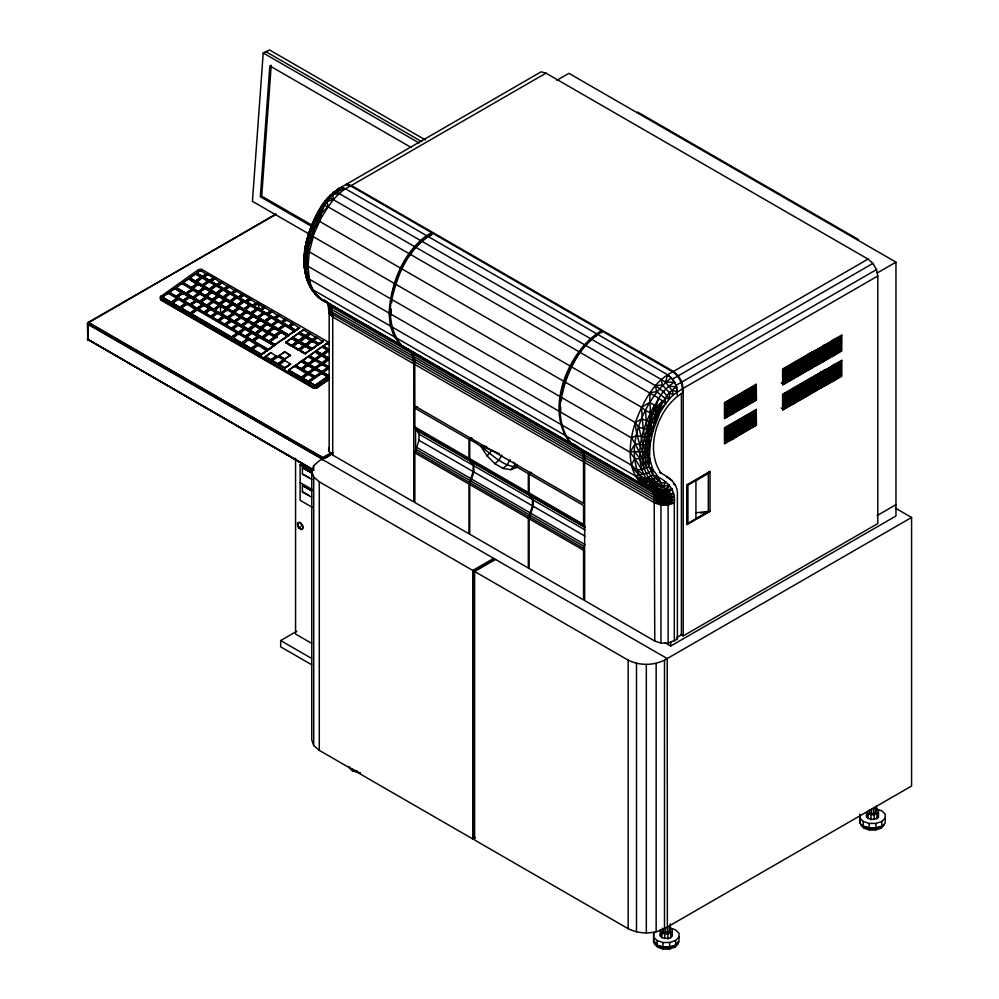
<?xml version="1.0" encoding="UTF-8"?>
<svg xmlns="http://www.w3.org/2000/svg" width="999" height="999" viewBox="0 0 999 999"><rect width="100%" height="100%" fill="white"/><g stroke="black" fill="none" stroke-linecap="round" stroke-linejoin="round"><path stroke-width="1.5" d="M275.712 214.123L87.612 323.276L323.863 458.728L88.349 322.302L88.149 340.01L87.8 338.174L87.413 339.036L313.861 470.404M323.314 459.677L87.8 324.338L88.349 322.302M295.567 458.291L295.567 634.053L311.688 643.356M324.538 299.862L329.72 304.508L410.764 351.286L412.225 353.484L413.761 363.823L413.761 501.898L332.729 455.107L329.158 451.536L329.158 447.402M413.686 361.213L332.655 314.423L329.158 313.461L328.659 310.052L329.158 309.328L329.158 313.461L332.729 317.033L413.761 363.823M669.705 927.871L675.574 929.832L678.97 933.228L678.97 942.169L675.574 945.566L669.705 947.527L662.924 947.527L657.042 945.566L653.658 942.169L653.658 938.261M655.344 931.53L653.658 933.228L653.658 937.137L657.042 940.534L662.924 942.494L669.705 942.494L675.574 940.534L678.97 937.137M677.971 941.72L677.971 944.117L674.849 947.239L669.442 949.05L663.186 949.05L657.767 947.239L654.645 944.117L654.645 941.72M670.666 928.046L672.265 929.644L672.265 936.1L670.666 937.699L667.906 938.623L661.95 937.699L660.351 936.1L660.351 934.265M875.923 808.815L881.792 810.776L885.189 814.16L885.189 823.114L881.792 826.51L875.923 828.471L869.142 828.471L863.261 826.51L859.877 823.114L859.877 819.205M859.877 814.16L859.877 818.081L863.261 821.478L869.142 823.426L875.923 823.426L881.792 821.478L885.189 818.081M876.885 808.99L878.483 810.589L878.483 817.045L876.885 818.643L870.928 819.567L866.57 817.045L866.57 815.196M868.556 810.888L869.617 813.186L873.588 813.798L876.498 812.125L875.436 809.827M823.613 361.426L823.463 345.242L822.564 346.278L822.564 361.738L823.238 362L823.613 361.426L821.19 360.027M832.691 381.356L832.542 365.172L831.655 366.208L831.655 381.668L832.317 381.93L832.691 381.356L830.269 379.957M832.691 356.181L832.542 339.997L831.655 341.034L831.655 356.493L832.317 356.755L832.691 356.181L830.269 354.782M834.515 380.307L834.365 364.123L833.466 365.159L833.466 380.619L834.14 380.881L834.515 380.307L832.092 378.908M834.515 355.132L834.365 338.948L833.466 339.985L833.466 355.444L834.14 355.706L834.515 355.132L832.092 353.733M672.714 371.853C653.034 381.805 642.807 402.909 635.302 422.565C636.326 441.221 645.429 458.141 652.846 474.987C665.322 478.908 676.261 488.998 674.3 502.947L668.119 505.019L660.963 505.032L659.04 503.371C660.926 492.37 650.561 486.888 641.495 483.916L571.366 443.431C544.905 410.989 569.23 350.724 602.584 331.356L672.714 371.853C679.595 376.486 683.154 384.802 682.479 392.994C657.742 407.592 643.943 449.2 661.213 473.364M601.498 332.829L601.498 330.731L432.792 233.329C399.438 252.697 375.112 312.962 401.573 345.392L570.267 442.794C579.145 445.641 586.101 452.834 584.64 462.475L584.64 600.549L654.782 641.046L660.963 643.106L668.119 643.106L668.119 505.019L670.004 503.196C669.917 497.04 668.668 489.835 662.799 486.538C659.215 479.545 656.131 471.341 649.3 466.958C642.694 442.232 654.707 418.007 669.38 398.888L669.53 392.782L662.412 385.065L661.313 379.52L591.171 339.023M429.158 236.263L431.705 234.802L431.705 232.692L426.61 235.639L345.579 188.848L341.845 187.55C320.841 196.928 312.063 222.452 305.981 243.194C301.036 264.685 304.832 293.456 327.784 302.959L580.556 449.313L582.966 454.27L583.478 459.24L583.553 503.409L414.847 406.019L414.772 361.838L414.26 356.88L411.85 351.923M561.213 424.625L631.343 465.122L636.563 469.605L641.783 469.642L649.3 466.958L649.924 445.741L652.734 431.668L651.161 430.457C650.024 411.376 658.079 392.37 674.537 382.093L671.378 377.809L667.632 374.787L597.502 334.29M341.845 187.55L332.879 194.817L324.638 204.995L313.661 229.633L313.249 236.638L309.328 251.86L307.992 266.283L310.102 285.876L312.412 290.322L313.174 289.922L394.218 336.713L400.474 344.767L409.915 350.374L580.556 449.313M310.102 285.876C301.311 266.745 304.22 245.205 311.501 226.249C301.561 249.762 298.776 283.391 322.078 299.825C290.309 273.601 306.78 220.767 331.119 194.842M425.399 139.935L269.543 49.95L263.212 52.972L252.435 201.311L308.866 233.891L305.981 243.194L304.907 252.173L305.057 261.026L307.992 266.283L389.023 313.062L390.334 325.974L394.218 336.713M271.204 65.247L261.701 196.129L312.837 225.662M322.515 459.677L322.365 458.042L87.612 322.877M431.705 232.692L350.674 185.914C332.18 194.368 324.75 214.148 313.661 229.633C307.43 245.816 303.933 263.773 308.329 280.881L309.303 279.183L304.096 265.072L306.218 277.622L308.791 284.29M565.097 435.364L635.227 475.861C643.581 484.927 657.604 489.023 669.38 484.827L665.858 488.948L658.616 489.285L650.187 488.336C616.72 460.951 642.157 399.712 671.378 377.809M389.023 313.062C390.896 284.178 402.535 253.147 426.61 235.639L426.61 237.737C407.38 251.186 397.814 274.563 392.52 296.641M391.133 308.953L391.133 314.822M391.708 302.759L392.132 298.114M570.267 442.794C543.818 410.364 568.131 350.1 601.498 330.731M661.313 379.52L665.509 382.18L674.537 382.093L676.66 386.975C662.911 394.555 660.214 410.289 653.708 423.151L641.833 418.893L635.302 422.565C628.121 444.255 625.074 477.41 649.837 488.898C656.318 494.455 665.509 494.468 673.538 493.356L669.555 497.34L664.098 498.513L654.507 497.839L584.378 457.342M415.659 429.358L469.805 460.626L473.126 465.359L473.126 471.553L468.993 484.078L468.993 533.778L414.847 502.522L414.847 452.822L418.981 440.297L418.981 434.103L414.847 426.998L414.847 408.116L417.357 406.668M470.529 461.038L529.133 494.867L532.455 499.612L532.455 505.806L528.321 518.331L528.321 568.031L469.717 534.203L469.717 484.503L473.851 471.978L473.851 465.771L469.717 458.678L469.717 439.797L472.227 438.349M529.77 515.034L584.278 546.503L583.553 550.224L583.553 599.924L529.045 568.456L529.045 518.756L533.179 506.218L533.179 500.024L529.045 492.919L529.045 474.038L531.555 472.602M579.707 448.401L649.837 488.898L654.07 490.122L658.616 489.285L662.799 486.538L665.971 482.292L661.176 483.054L655.257 478.246L652.846 474.987L652.772 469.418L647.527 451.136L649.924 445.741L649.275 437.662C656.256 425.936 653.646 410.939 658.678 398.214L579.832 352.197M306.993 254.708L309.328 251.86L308.429 246.591L307.13 245.429L308.466 236.089L314.435 219.031L318.531 211.226L311.376 227.784L307.13 245.429L305.706 253.459L306.993 254.708L307.992 266.283L306.418 269.655M308.329 280.881L307.03 279.358L304.358 266.696L304.008 258.154L305.157 251.311M305.619 248.576L306.119 245.679M321.828 459.44L322.914 457.554L331.006 452.884M652.734 431.668L658.154 417.295L656.855 415.884L658.703 407.742L662.774 401.123L658.678 398.214M317.932 214.285L318.606 211.388M324.75 201.835L325.15 200.974L327.173 201.411L327.909 206.756L321.678 212.949L319.543 221.341L308.429 246.591M322.689 204.77L327.909 206.756L408.941 253.534M87.949 322.527L276.261 214.273M658.154 417.295L660.526 408.853L665.871 403.546L664.847 398.189L656.705 391.67L655.332 385.577L585.189 345.092M394.28 283.416L313.249 236.638L310.664 238.174L309.34 237.1L314.972 219.543L322.802 204.296M87.413 323.938L87.612 323.276M329.171 303.783C327.372 308.379 329.245 313.711 332.729 317.033L332.729 455.107M732.617 414.21L732.617 397.727L731.718 398.751L731.768 414.473L732.617 414.21L730.194 412.812M734.627 412.537L733.591 413.424L733.541 397.702L734.427 396.678L734.627 412.537L732.205 411.138M732.617 439.398L732.617 422.902L731.718 423.926L731.768 439.647L732.617 439.398L730.194 437.999M743.718 407.292L742.669 408.179L742.619 392.457L743.518 391.433L743.718 407.292L741.295 405.894M734.627 437.712L733.591 438.598L733.541 422.877L734.427 421.853L734.627 437.712L732.205 436.313M752.796 402.048L751.76 402.934L751.71 387.212L752.597 386.188L752.796 402.048L750.374 400.649M743.718 432.467L742.669 433.354L742.619 417.632L743.518 416.608L743.718 432.467L741.295 431.068M754.62 400.999L753.571 401.885L753.521 386.163L754.42 385.139L754.62 400.999L752.197 399.6M754.62 426.173L753.571 427.06L753.521 411.338L754.42 410.314L754.62 426.173L752.197 424.775M783.691 384.19L782.642 385.077L782.592 369.355L783.491 368.319L783.691 384.19L781.268 382.792M783.691 409.365L782.642 410.252L782.592 394.53L783.491 393.494L783.691 409.365L781.268 407.967M794.592 377.897L793.543 378.783L793.493 363.062L794.392 362.025L794.592 377.897L792.17 376.498M803.671 372.652L802.634 373.539L802.584 357.817L803.471 356.78L803.671 372.652L801.248 371.253M794.592 403.072L793.543 403.958L793.493 388.236L794.392 387.2L794.592 403.072L792.17 401.673M803.671 397.827L802.634 398.713L802.584 382.992L803.471 381.955L803.671 397.827L801.248 396.428M814.572 366.358L813.536 367.245L813.486 351.523L814.372 350.487L814.572 366.358L812.15 364.96M814.572 391.533L813.536 392.42L813.486 376.698L814.372 375.661L814.572 391.533L812.15 390.134M823.663 386.288L822.614 387.175L822.564 371.453L823.463 370.417L823.663 386.288L821.24 384.89M475.424 837.487L472.814 838.985L319.28 750.349L313.711 745.541L311.75 739.859L311.75 471.316L313.711 465.646L319.28 460.826L332.804 453.022M400.574 268.132L319.543 221.341L315.959 220.255L319.168 211.563L324.638 204.995L315.959 220.255L312.3 228.646L313.661 229.633M669.38 484.827L666.957 490.384L662.025 492.47L653.246 492.632L583.104 452.147M306.88 241.346L305.981 243.194L307.13 245.429M656.705 391.67L649.962 392.682L649.775 402.397L658.703 407.742C645.878 430.107 633.903 471.678 662.799 486.538M654.407 405.144C641.72 428.384 630.344 463.499 651.448 485.227C659.652 488.111 665.609 494.967 664.522 503.958L668.119 505.019M308.841 233.853L308.092 235.19L309.34 237.1M327.01 199.038L327.709 197.814L329.932 198.002L333.279 199.638L414.31 246.428M499.388 453.783L491.758 450.274L487.162 455.981L494.905 463.711L503.146 468.469L510.889 469.68L517.195 467.195L528.321 473.626L530.819 472.177M501.935 454.957L498.963 460.114L494.905 463.711M510.177 459.715L507.205 464.872L503.146 468.469M513.361 462.262L515.484 463.973L510.889 469.68M649.837 488.898L657.167 486.488L661.176 483.054M581.643 449.95L651.773 490.434C658.266 492.994 665.634 490.821 671.94 488.573L668.593 493.881L663.448 495.442L654.183 495.392L584.053 454.907M329.433 196.428L330.444 194.855L339.26 193.581L420.292 240.372M87.949 323.614L321.965 458.728L332.542 452.684M328.958 342.482L201.224 269.106L198.252 269.792L160.252 296.828L161.214 300.262L313.099 387.962L316.071 388.286L315.921 386.713L329.695 377.41M336.563 190.609L338.673 188.174L335.976 191.92L333.316 192.17L336.563 190.609L333.117 193.194M664.847 398.189L669.38 398.888L673.276 394.892L682.479 388.786M88.899 322.44L87.413 323.476L87.8 339.435L313.748 469.892M87.949 338.898L88.149 340.01M662.337 928.121L662.337 931.18L663.398 932.242L669.218 932.242L670.279 931.18L670.279 923.825M660.351 936.1L660.351 929.644L660.351 931.493L661.95 933.078L664.71 934.003L667.906 934.003L672.265 931.493M676.935 943.068L674.849 945.141L674.849 947.239M866.57 812.424L868.168 814.023L874.125 814.947L878.483 812.424M860.863 825.062L863.985 828.183L869.405 829.994L875.661 829.994L881.068 828.183L884.19 825.062M584.577 459.865L654.707 500.362L664.385 501.348L669.867 500.399L673.95 496.441C667.507 497.764 660.364 497.852 654.183 495.392L651.773 490.434M652.772 469.418C648.426 475.049 640.958 473.551 635.227 475.861L648.351 482.217L659.29 484.952M646.603 485.876L651.448 485.227L656.056 482.754L658.054 480.944L658.241 477.485L655.257 478.246L650.824 481.293L643.393 482.729L641.495 483.916L654.882 487.587M222.827 312.063L226.136 309.166L220.504 305.906L214.723 309.852L214.797 310.639L220.542 313.199L226.136 309.166L226.211 309.952M654.782 641.046L654.183 495.392L667.869 492.045L671.94 488.573M584.64 462.475L654.782 502.972L660.963 505.032L670.004 503.196L674.213 499.637L669.867 500.399M263.649 307.53L263.574 306.743L259.852 310.314L263.574 306.743L257.68 303.346L253.709 306.019L253.783 306.805M652.846 474.987L645.691 478.583L640.621 478.933M162.375 297.814L162.3 297.015L167.894 293.094L176.998 298.414L171.216 302.472L162.138 297.227L167.919 293.169L167.969 293.881M169.243 292.994L169.156 292.207L174.763 288.274L181.918 293.157M176.099 288.174L176.024 287.387L181.631 283.454L191.82 289.41L186.039 293.469L175.861 287.6L181.643 283.541L181.706 284.253M182.967 283.366L182.892 282.567L188.486 278.646L197.103 284.365M189.835 278.546L189.76 277.759L195.354 273.826L201.249 277.859M196.691 273.726L196.616 272.939L200.412 270.279L206.556 274.463M169.056 293.007L174.775 288.361L182.105 293.144M182.792 283.379L188.511 278.721L197.29 284.353M189.648 278.559L195.367 273.913M196.516 273.738L200.437 270.367L200.487 271.066M195.467 281.918L195.392 281.006L200.986 277.085L201.061 277.872M201.186 277.272L195.404 281.318L189.598 277.959M198.938 275.137L202.585 277.247L202.51 276.336L206.293 273.676L206.381 274.463M206.506 273.863L202.522 276.648L196.453 273.152M203.571 276.548L205.569 275.15M196.553 282.542L202.26 277.809L208.154 281.843M176.323 297.202L176.249 296.291L181.843 292.37M203.784 277.073L207.567 274.413L213.661 277.997L209.74 281.381L209.665 280.469L203.784 277.073L207.392 279.907M182.043 292.557L176.261 296.603L168.993 292.407M207.592 274.5L203.621 277.285L209.69 280.781L213.661 277.997M178.559 295.517L180.807 293.943M177.597 297.814L177.522 297.028L183.117 293.107L189.011 297.128M177.36 297.24L183.142 293.182L188.948 296.541L183.167 300.599L177.41 297.827M193.744 286.725L191.508 288.286L191.433 287.5L197.028 283.579M193.818 286.788L191.508 288.411L197.228 283.766M175.899 299.825L171.279 303.059L171.204 302.16L176.798 298.226L177.06 299.013M171.279 302.947L175.762 299.8M186.101 294.068L186.014 293.157L191.621 289.223L191.883 290.01M192.595 289.036L198.302 284.303L203.933 287.562L204.008 288.349L199.525 291.496M172.552 303.684L172.465 302.897L178.072 298.963L185.777 304.046M172.365 303.696L178.084 299.051M189.46 291.596L191.696 290.022M189.623 295.979L187.125 294.106L192.894 289.96L198.776 293.993M202.372 285.901L202.285 284.99L207.892 281.069L207.967 281.855M208.092 281.256L202.31 285.302L196.491 281.955M209.665 280.469L213.461 277.809L213.536 278.596L209.74 281.268M209.166 281.805L203.396 285.939L209.216 289.298L214.997 285.239L209.166 281.805L209.241 282.592M187.849 297.939L183.229 301.186L183.154 300.287L188.749 296.353M214.748 278.634L210.826 282.005L214.473 284.116L210.939 281.206L214.735 278.546L220.879 282.729M194.755 301.923L190.135 305.17L190.06 304.27L184.266 301.223L190.022 297.09L195.729 301.124M198.414 292.395L198.339 291.483L203.933 287.562M198.314 284.39L204.133 287.749L198.351 291.808L192.545 288.449M199.688 293.007L199.6 292.22L205.207 288.299L210.914 292.332M192.994 298.052L192.919 297.14L198.526 293.219L198.601 294.006L194.118 297.153M205.22 288.374L199.438 292.432L205.257 295.791L211.039 291.733L205.22 288.374L205.282 289.086M198.726 293.406L192.944 297.452L187.125 294.106M179.995 308.104L179.92 307.192L185.514 303.271L185.602 304.058M185.714 303.446L179.945 307.505L172.303 303.097M196.528 299.962L194.031 298.089L199.8 293.943L205.632 297.39L201.061 301.223M181.269 308.716L181.194 307.929L186.788 303.996L195.954 309.915M183.816 310.19L181.031 308.142L186.813 304.083L186.863 304.795M209.278 289.885L209.191 288.986L214.797 285.052L214.872 285.839M216.895 285.514L216.82 284.603L220.617 281.943L220.692 282.729M220.816 282.13L216.845 284.915L210.777 281.418M215.047 293.107L210.464 289.71L216.071 285.789L221.903 289.223L216.121 293.281L210.302 289.922L216.084 285.864L216.146 286.576M190.06 304.27L195.654 300.337M190.047 297.165L195.854 300.524L190.072 304.583L184.266 301.223M221.703 288.174L218.094 285.339L221.89 282.68L228.034 286.85M221.628 288.249L217.932 285.552L221.903 282.754L221.965 283.466M193.544 307.143L191.159 305.207L196.928 301.074L202.635 305.12M200.662 293.694L205.319 296.378L205.232 295.479L210.839 291.546M206.468 295.567L211.039 291.733M206.406 297.015L212.113 292.282L218.007 296.316M199.9 302.035L199.825 301.124L205.432 297.202L205.507 297.989L201.024 301.136M205.632 297.39L199.85 301.448L194.031 298.089M201.174 302.66L201.099 301.86L206.693 297.939L212.537 301.373L207.967 305.207M203.434 303.958L200.936 302.073L206.718 298.014L206.781 298.726M216.184 293.868L216.096 292.969L221.703 289.036L221.953 289.822M221.778 289.822L217.295 292.969L220.804 290.634M224.063 289.648L223.976 288.736L227.772 286.076L225.324 288.636M217.445 294.493L217.37 293.706L222.977 289.772L228.858 293.806M227.972 286.263L224.001 289.048L217.932 285.552M190.172 313.973L190.097 313.074L195.692 309.141L193.531 311.501M201.661 305.919L197.04 309.153L196.953 308.254L202.56 304.32M217.27 294.505L222.989 289.86M195.891 309.328L190.11 313.386L181.031 308.142M197.003 301.86L196.928 301.074L202.76 304.508L196.978 308.566L191.159 305.207M197.04 309.041L201.511 305.894M225.337 290.259L225.25 289.473L229.046 286.813L235.19 290.984M225.15 290.272L229.071 286.888M191.446 314.598L191.371 313.811L196.978 309.877L237.325 333.241L231.543 337.3L191.209 314.011L196.978 309.877M200.562 311.076L198.227 308.991L203.833 305.057L209.54 309.103M200.449 311.126L198.064 309.19L203.846 305.145L209.728 309.091M209.89 299.026L212.225 300.362L212.138 299.463L217.745 295.529M213.374 299.55L215.684 297.939M213.311 300.999L219.018 296.266L224.725 300.312M206.805 306.019L206.731 305.12L212.325 301.186L212.412 301.973M212.537 301.373L206.756 305.432L200.936 302.073M210.327 307.942L207.842 306.056L213.599 301.923L219.493 305.956M223.077 297.864L223.002 296.953L228.609 293.019L228.684 293.818L224.238 297.053M228.808 293.207L223.027 297.265L217.208 293.906M224.176 298.489L229.87 293.756L235.714 297.202L231.144 301.036M231.219 293.781L231.144 292.869L234.94 290.209L235.015 290.996M203.946 313.149L203.858 312.237L209.465 308.316M235.14 290.397L231.156 293.182L225.087 289.685M209.665 308.491L203.883 312.55L198.064 309.19M232.492 294.393L232.417 293.606L236.201 290.946L242.295 294.53L238.324 297.315L232.255 293.818L236.226 291.021L236.288 291.733M205.207 313.761L205.132 312.974L210.739 309.041L216.446 313.087M205.032 313.773L210.752 309.128L216.621 313.074M219.118 304.233L216.87 302.934L219.118 304.358L219.043 303.446L224.65 299.513M219.031 296.353L224.85 299.7L219.068 303.758L213.249 300.399M220.242 303.446L223.601 301.099M220.28 303.546L223.751 301.111M220.392 304.97L220.317 304.183L225.924 300.249L231.631 304.295M213.711 309.89L213.636 309.103L219.231 305.17L219.318 305.969M220.217 304.982L225.936 300.337L231.805 304.283M213.711 310.002L219.43 305.357M229.982 301.848L229.907 300.936L235.502 297.015L235.589 297.802M235.714 297.202L229.932 301.248L224.113 297.902M231.081 302.472L236.775 297.739L242.67 301.773M213.162 315.509L210.851 317.133L210.764 316.221L216.371 312.3M238.374 297.914L238.299 297.003L242.095 294.343L242.357 295.117L240.359 296.516M216.571 312.487L210.789 316.533L204.97 313.187M211.938 317.757L217.645 313.037L223.351 317.07M239.648 298.526L239.573 297.739L243.369 295.08L249.45 298.664L246.528 301.348M223.701 306.993L226.024 308.341L225.949 307.43L231.556 303.509M239.473 298.539L243.381 295.155M231.756 303.696L225.974 307.742L220.155 304.395M227.297 308.953L227.223 308.167L232.817 304.233L238.536 308.279M227.123 308.966L232.842 304.32L238.711 308.266M227.41 309.89L221.653 314.036L227.46 317.382L233.242 313.336L227.41 309.89L227.485 310.689M236.888 305.831L236.813 304.92L242.407 300.999L242.495 301.785M242.607 301.186L236.838 305.244L231.019 301.885M238.162 306.443L238.087 305.657L243.681 301.735L249.513 305.17L246.029 308.129M217.745 321.116L217.67 320.217L223.277 316.283M237.974 306.456L243.706 301.81M217.657 313.112L223.476 316.471L217.695 320.529L211.875 317.17M245.542 302.048L245.454 301.136L249.25 298.476L246.803 301.036M249.45 298.664L245.479 301.448L239.41 297.952M218.843 321.74L224.538 317.02L230.257 321.054M229.445 310.314L232.929 312.325L232.854 311.413L238.449 307.492M246.728 301.873L252.622 305.269L252.697 306.181L246.728 301.873L250.524 299.213L256.668 303.384M238.661 307.68L232.879 311.738L227.06 308.379M252.697 306.181L246.628 302.672L250.537 299.288L250.599 300M234.028 312.949L239.723 308.229L245.442 312.262M227.522 317.982L227.447 317.07L233.042 313.149L233.117 313.936M228.796 318.594L228.721 317.807L234.315 313.886L240.147 317.32L234.365 321.378L228.559 318.019L234.328 313.961L234.39 314.673M243.793 309.815L243.719 308.916L249.313 304.982L249.4 305.769M249.513 305.17L243.731 309.228L237.924 305.869M244.88 310.452L250.587 305.719L256.418 309.153L252.934 312.113M224.65 325.1L224.575 324.2L230.182 320.267M224.625 317.807L224.538 317.02L230.382 320.454L224.6 324.513L218.781 321.154M252.622 305.269L256.406 302.61L256.493 303.396M256.606 302.797L252.635 305.582L246.566 302.085M225.924 325.724L225.849 324.937L231.443 321.004L237.337 325.037M236.351 314.298L239.835 316.308L239.76 315.409L245.354 311.476M253.684 305.482L255.669 304.083M239.81 309.016L239.723 308.229L245.554 311.663L239.772 315.721L233.966 312.362M240.921 316.945L246.628 312.212L252.26 315.459L250.1 317.819M234.428 321.965L234.353 321.066L239.947 317.133L240.21 317.907M235.702 322.59L235.614 321.79L241.246 325.05L241.333 325.949L235.452 322.003L241.221 317.869L247.115 321.903M250.699 313.798L250.624 312.899L256.219 308.966L256.293 309.765M256.418 309.153L250.637 313.211L244.83 309.852M251.785 314.435L257.492 309.702L263.324 313.137L259.915 316.171L263.124 312.949L257.53 316.883L257.605 317.794M228.072 327.073L231.556 329.083L231.481 328.184L237.075 324.25M232.642 329.72L238.349 324.987L244.068 329.033M243.257 318.281L246.741 320.292L246.666 319.393L252.26 315.459M246.653 312.287L252.46 315.647L246.678 319.705L240.871 316.346M261.126 310.926L261.051 310.14L264.835 307.48L270.991 311.651M250.212 317.869L252.46 315.647M260.939 310.939L264.86 307.555L264.922 308.266M251.386 322.864L247.939 320.13L253.534 316.196L259.24 320.242M241.246 325.05L246.853 321.116L246.928 321.903M251.323 322.939L247.777 320.329L253.559 316.283L259.428 320.229M247.053 321.303L241.271 325.362L235.452 322.003M243.569 324.263L245.804 322.689M242.42 326.586L248.127 321.853L254.021 325.886M263.324 313.137L257.542 317.195L251.736 313.836M231.606 337.899L231.531 336.988L237.125 333.067L237.387 333.841M234.977 331.056L238.461 333.079L238.386 332.168L243.981 328.246M264.398 313.686L258.641 317.832L264.448 321.178L270.23 317.133L264.398 313.686L264.473 314.485M238.374 325.075L244.181 328.434L238.399 332.48L232.592 329.121M239.623 332.267L241.933 330.644M263.374 312.337L267.008 314.448L266.933 313.536L270.729 310.876L268.281 313.436M240.484 343.019L232.692 338.524L238.399 333.791L247.502 339.123L244.018 342.083M239.548 333.703L245.255 328.971L250.961 333.017M270.929 311.064L266.958 313.848L260.889 310.352M253.646 324.288L253.571 323.376L259.166 319.455M259.365 319.63L253.584 323.688L247.777 320.329M268.281 315.06L268.207 314.273L272.003 311.613L278.147 315.784M268.107 315.072L272.015 311.688M258.291 326.848L254.845 324.113L260.439 320.179L266.333 324.213M252.859 326.698L248.239 329.932L248.152 329.033L253.758 325.1L253.833 325.899M253.958 325.287L248.177 329.345L242.357 325.986M248.239 329.82L252.71 326.685M249.5 330.557L249.425 329.77L255.032 325.836L260.914 329.87M249.325 330.569L255.045 325.924M264.51 321.778L264.423 320.866L270.03 316.945L270.292 317.719M265.784 322.39L265.697 321.603L271.303 317.682L277.198 321.703M245.367 336.95L241.983 334.99L245.367 337.063L245.292 336.151L250.886 332.23M269.156 324.35L265.534 321.815L271.316 317.757M245.329 329.77L245.255 328.971L251.086 332.417L245.304 336.463L239.498 333.117M246.453 337.687L252.16 332.967L257.867 337M260.552 328.271L260.477 327.36L266.071 323.439M274.176 318.581L274.088 317.67L277.884 315.01L277.959 315.796M278.084 315.197L274.113 317.982L268.044 314.485M276.698 316.683L274.176 318.456L270.642 316.421M275.162 317.882L277.148 316.483M279.171 315.821L275.262 319.205L278.896 321.303L275.362 318.406L279.158 315.746L285.302 319.917M261.638 328.896L267.345 324.176L273.052 328.209M255.145 333.928L255.057 333.017L260.664 329.096L258.504 331.456M260.864 329.283L255.082 333.329L249.263 329.97M241.783 343.768L241.696 342.869L247.302 338.936L247.377 339.722M247.502 339.123L241.721 343.181L232.642 337.937M256.406 334.54L256.331 333.753L261.938 329.82L267.819 333.853M256.231 334.553L261.95 329.907M242.869 344.393L248.576 339.672L257.005 345.167M271.416 325.761L271.328 324.862L276.935 320.929L277.01 321.715M277.135 321.116L271.353 325.174L265.534 321.815M276.061 328.334L272.44 325.799L278.209 321.666L284.091 325.686M255.744 338.611L252.272 341.046L252.198 340.147L257.792 336.213M252.185 333.042L257.992 336.401L252.21 340.459L246.403 337.1M252.272 340.934L256.755 337.787M253.546 341.67L253.459 340.871L259.066 336.95L273.776 345.442L273.863 346.228M253.359 341.683L259.078 337.025L273.988 345.629L269.418 349.463M267.457 332.255L267.37 331.356L272.977 327.422M281.331 322.702L281.256 321.803L285.04 319.143L285.127 319.93M267.42 324.962L267.345 324.176L273.177 327.61L267.395 331.668L261.576 328.309M285.239 319.33L281.268 322.115L275.2 318.619M268.544 332.879L274.25 328.159L279.882 331.406L279.957 332.192L275.474 335.339M286.126 325.362L282.517 322.54L286.313 319.88L292.407 323.464L288.424 326.248L282.355 322.739L286.338 319.955M262.038 337.799L261.963 337L267.57 333.079L267.645 333.866L263.199 337.1M262.038 337.912L267.769 333.266M263.137 338.536L268.831 333.816L274.675 337.25L270.105 341.084M278.321 329.745L278.234 328.846L283.841 324.912L283.916 325.699M251.224 349.225L251.149 348.314L256.755 344.393L256.83 345.179M284.041 325.1L278.259 329.158L272.44 325.799M256.955 344.58L251.174 348.626L242.807 343.806M279.47 328.933L282.942 326.498M252.385 348.414L255.707 345.966M287.5 335.052L279.345 329.782L285.115 325.649L294.63 331.78M252.322 349.85L258.017 345.13L267.183 351.049M274.363 336.238L274.275 335.339L279.882 331.406M274.263 328.234L280.082 331.593L274.3 335.652L268.481 332.292M288.486 326.835L288.411 325.936L292.207 323.276L292.457 324.051L290.472 325.449M275.599 336.863L275.512 336.076L281.156 332.118L287.625 336.601M268.943 341.895L268.868 340.996L274.463 337.063L274.55 337.849M275.449 336.875L281.169 332.217L287.712 336.001L283.878 339.235M293.294 329.495L289.685 326.673L293.469 324.013L299.625 328.184M274.675 337.25L268.893 341.308L263.074 337.949M292.008 328.871L289.523 326.873L293.494 324.088L293.556 324.8M275.512 336.076L276.973 336.913L269.98 341.933L275.062 344.867L287.712 336.001M258.803 353.596L261.401 355.095L261.326 354.195L266.92 350.262L267.008 351.049M268.256 350.274L268.182 349.375L273.776 345.442M271.303 343.256L275.125 345.467L275.05 344.58L287.55 335.814M288.848 335.826L288.773 334.927L294.38 330.994L294.455 331.793M295.642 330.969L295.567 330.07L299.363 327.41L299.438 328.196M299.563 327.597L295.592 330.382L289.523 326.873M267.12 350.449L261.338 354.508L252.26 349.263M273.988 345.629L268.207 349.687L253.309 341.084M294.58 331.181L288.798 335.239L279.345 329.782M262.525 354.195L264.76 352.622M296.641 330.282L298.626 328.883M265.397 357.292L265.309 356.493L270.916 352.572L276.81 356.593M285.989 342.844L285.914 342.045L291.508 338.124L297.215 342.158M292.844 338.024L292.769 337.237L298.376 333.304L304.27 337.337M299.712 333.204L299.638 332.417L303.434 329.757L309.265 333.191L305.294 335.989L299.475 332.63L303.446 329.845L303.509 330.544M265.21 357.292L270.929 352.647L270.991 353.359M285.801 342.844L291.533 338.199L297.402 342.158M295.105 339.323L292.607 337.437L298.389 333.391M271.029 360.651L270.941 359.752L276.548 355.819L276.623 356.606M293.931 344.58L291.621 346.203L291.546 345.304L297.14 341.371M298.489 341.396L298.401 340.484L304.008 336.563L304.083 337.35M305.344 336.576L305.269 335.676L309.066 333.004L309.328 333.791L306.343 335.876M276.748 356.006L270.966 360.065L265.147 356.705M297.34 341.558L291.558 345.617L285.751 342.257M304.208 336.738L298.426 340.796L292.607 337.437M293.856 344.518L291.621 346.091L288.236 344.143M298.489 341.271L300.724 339.71M272.29 361.276L272.215 360.477L277.822 356.556L283.654 359.99L277.872 364.048L272.053 360.689L277.834 356.631M279.158 356.456L279.083 355.669L284.678 351.735L290.572 355.769M292.894 346.828L292.807 346.041L298.414 342.108L304.121 346.154M302.01 343.306L299.675 341.221L305.282 337.287L311.164 341.321M306.618 337.2L306.543 336.401L310.339 333.741L316.221 337.774M278.921 355.881L284.703 351.823L290.522 355.182L284.74 359.228L278.983 356.468M292.707 346.84L298.426 342.195L304.308 346.141M299.575 342.02L305.357 337.962M306.443 337.2L310.352 333.828M277.934 364.635L277.847 363.736L283.454 359.802L283.716 360.589L280.17 362.949M284.79 359.827L284.715 358.916L290.309 354.995M295.03 348.176L298.526 350.187L298.439 349.288L304.046 345.354M305.307 344.468L310.914 340.547L310.989 341.333L305.382 345.379L305.307 344.468L299.675 341.221M312.25 340.559L312.175 339.66L315.971 337L316.046 337.787M304.245 345.542L298.464 349.6L292.645 346.241M311.114 340.734L305.332 344.78L299.513 341.433M316.171 337.187L312.2 339.972L306.381 336.613M314.785 338.673L312.25 340.447L307.742 337.849M279.021 365.272L284.727 360.539L290.559 363.973L287.075 366.933M299.613 350.824L305.319 346.091L311.026 350.137M306.481 346.004L312.188 341.283L318.019 344.717L313.449 348.551M313.336 341.196L317.245 337.724L323.127 341.758M284.827 368.631L284.752 367.719L290.359 363.798L290.434 364.585M305.432 354.183L305.344 353.271L310.951 349.35M312.212 348.464L306.581 345.204L312.287 349.363L312.212 348.464L317.819 344.53L317.894 345.317M321.69 342.657L319.156 344.43L319.081 343.644L322.877 340.984L322.952 341.77M290.559 363.973L284.777 368.032L278.958 364.672M305.332 346.178L311.151 349.538L305.369 353.584L299.55 350.224M318.019 344.717L312.237 348.776L306.418 345.417M323.077 341.171L319.093 343.956L313.286 340.597M288.836 370.816L288.748 370.03L294.355 366.096L307.143 374.113M295.617 365.209L301.323 369.255L295.617 365.209L301.211 361.288L306.855 364.535L306.93 365.322L302.447 368.469M302.56 361.188L302.485 360.402L308.079 356.468L313.973 360.502M309.428 356.368L309.34 355.582L314.947 351.648L320.579 354.907L320.654 355.694L316.208 358.928M316.283 351.561L316.208 350.761L321.815 346.84L327.647 350.274L323.077 354.108M323.152 346.74L323.077 345.954L326.873 343.294L329.208 344.717M292.595 372.989L288.586 370.242L294.368 366.183M295.517 366.009L301.236 361.363L307.105 365.309M302.372 361.201L308.104 356.556L308.154 357.255M309.24 356.381L314.96 351.735L320.841 355.681M321.828 346.915L316.046 350.974L321.865 354.333L327.647 350.274M322.977 346.753L326.885 343.369M301.248 368.469L306.855 364.535M310.427 362.862L308.192 364.435L308.117 363.648L313.711 359.715L313.786 360.514M315.06 359.74L314.985 358.828L320.579 354.907M321.928 354.92L321.84 354.021L327.447 350.087L327.522 350.874M296.678 366.683L301.323 369.368L307.055 364.722M313.911 359.902L308.129 363.961L302.322 360.602M320.779 355.095L314.997 359.141L309.19 355.794M302.422 370.005L308.117 365.272L313.836 369.318M314.985 360.452L309.228 364.598L315.035 367.944L320.816 363.898L314.985 360.452L315.06 361.238M327.56 359.677L321.853 355.644L316.084 359.777L321.903 363.137L327.684 359.078L321.865 355.719M323.014 355.557L328.721 350.824L328.796 351.611M301.373 378.171L301.286 377.272L306.893 373.339L306.968 374.126L302.485 377.272M308.229 373.239L305.981 371.94L308.229 373.351L308.154 372.452L313.748 368.519M315.097 368.544L315.022 367.632L320.617 363.711L320.691 364.498M321.965 363.723L321.878 362.824L327.485 358.891M307.093 373.526L301.311 377.585L288.586 370.242M308.142 365.347L313.948 368.706L308.179 372.764L302.36 369.405M309.353 372.452L313.948 368.706M315.097 368.419L320.816 363.898M302.46 378.796L308.167 374.076L314.048 378.097M316.134 368.581L321.89 364.435L327.722 367.882L321.94 371.94L316.134 368.581L319.742 371.116M323.052 364.36L328.758 359.628L328.833 360.414M308.266 382.155L308.192 381.256L313.798 377.322L313.873 378.109M312.812 375.999L315.135 377.347L315.06 376.436L320.654 372.515L315.022 369.255L309.265 373.389L315.072 376.748L320.854 372.689L315.047 369.343L315.097 370.042M322.003 372.527L321.928 371.616L327.522 367.694L327.784 368.469L324.313 370.904M313.998 377.51L308.216 381.568L302.397 378.209M309.39 381.256L311.626 379.682M316.258 376.436L320.741 373.301L320.654 372.515M324.238 370.841L327.597 368.481M309.428 381.343L311.738 379.72M317.445 375.724L320.854 372.689M327.822 377.272L321.928 373.239L309.303 382.192L315.122 385.552L327.759 376.685L321.953 373.326M326.648 375.1L323.027 372.565L328.796 368.431L328.871 369.218M315.172 386.138L315.097 385.239L327.56 376.498M317.67 384.278L325.15 379.033M321.503 381.705L325.287 379.046M320.267 384.565L323.988 381.955M327.784 380.132L316.621 387.962L316.546 387.175M315.821 388.311L328.609 379.857M673.95 496.441L669.742 499.025L654.707 500.362C660.739 503.546 668.443 503.334 674.213 499.637M337.125 189.61L541.108 71.841L545.991 73.152L868.031 259.091L872.914 263.411L876.498 269.605L877.796 275.999L877.796 523.551L683.216 635.901L680.794 634.502M346.516 184.191L351.398 185.489L545.991 73.152M556.88 80.282L568.931 73.327L895.966 262.15L895.966 516.008L670.666 646.078L665.272 642.956M636.875 112.562L637.699 112.088L858.628 239.648L857.816 240.122M323.114 458.154L332.567 452.697M299.113 522.19L297.752 524.138L299.113 527.647L300.474 528.858L302.834 528.646L302.834 525.499L300.474 522.564L297.59 522.789L297.59 526.136L298.664 527.984L301.561 529.657L303.022 527.597L300.112 522.564M298.664 527.984L300.599 526.86M414.847 408.116L468.993 439.373L471.503 437.924M351.398 185.489L673.451 371.441L868.044 259.078M669.53 392.782L673.276 394.892L672.065 390.409L665.509 382.18L667.632 374.787L672.514 379.121L677.597 376.173M673.451 371.428L678.333 375.761L872.914 263.411M677.397 395.929L676.086 385.302L681.168 382.367M683.216 635.901L683.216 388.336L681.905 381.943L876.498 269.605M877.222 272.964L895.966 262.15M683.216 388.336L877.796 275.999M311.626 664.722L280.669 646.852L280.669 640.559L296.815 631.231M311.75 471.316L313.711 476.998L319.28 481.805L472.814 570.441L493.706 558.379L493.706 559.428L473.713 570.966L473.713 837.412M895.416 508.129L911.587 517.47L911.587 786.013L664.497 928.683C653.196 934.29 639.447 934.29 628.159 928.683L474.625 840.034L474.625 571.49L495.516 559.428M877.085 515.584L895.966 504.67M676.311 637.787L681.393 634.852L681.393 393.519M668.119 643.106L677.397 639.26L677.397 492.457C676.835 482.242 667.644 476.448 659.402 472.315M474.625 571.49L628.159 660.139C639.447 665.746 653.196 665.746 664.497 660.139L911.587 517.47M658.241 495.479L663.898 497.127L669.13 495.866L673.538 493.356M708.378 511.65L687.724 523.364L687.724 485.177L708.378 473.464L710.039 471.453L710.039 511.313L686.85 524.712L686.85 484.84L710.039 471.453L695.928 480.444L695.928 518.618L710.039 511.313L696.303 512.712M217.07 308.591L214.723 309.852L220.617 313.998M665.858 488.948L661.088 491.246L654.07 490.122M256.406 304.757L253.709 306.019L259.777 309.515L257.68 303.346L261.263 305.856M561.251 397.302L631.38 437.799L636.663 435.676L649.275 437.662C647.851 425.849 651.348 414.185 649.775 402.397L641.595 407.28C642.257 421.99 643.793 436.85 647.527 451.136C641.783 453.484 635.764 450.162 630.044 452.222L559.915 411.725M649.949 458.603L647.627 457.367L639.972 458.978L634.677 458.491L630.044 452.222L635.239 443.706L631.38 437.799M877.01 827.447L879.719 826.535M659.128 945.603L663.186 946.952L669.442 946.952L673.501 945.603M327.173 201.411L333.279 199.638L332.879 194.817M658.99 502.122L654.782 502.972L664.522 503.958M649.924 445.741L648.064 444.605L640.484 444.805L635.239 443.706L646.965 468.181M700.661 512.986L705.244 512.587M87.612 339.635L88.349 339.585L87.413 338.574M662.412 385.065L655.332 385.577L663.573 391.72L669.38 398.888M667.869 492.045L656.143 491.77M160.252 297.852L312.949 386.376L315.921 386.713M670.004 503.196L674.3 502.947L674.3 641.046M516.795 464.51L517.195 467.195C498.239 465.821 486.438 446.953 469.717 439.797M322.565 458.928L323.264 458.928M360.439 772.826L352.535 771.016L349.4 767.894M487.162 455.981L480.856 446.216L486.663 446.503M669.13 495.866L663.448 495.442L653.246 492.632M651.161 430.457L638.873 427.347L635.302 422.565L565.159 382.08M669.18 386.089L676.66 386.975L677.397 391.72L672.065 390.409M345.791 184.615L350.674 185.914M340.696 187.55L345.579 188.848L335.976 191.92L339.26 193.581M656.056 482.754C646.016 480.069 636.251 474.7 631.343 465.122L634.677 458.491L641.783 469.642M658.653 496.965L664.098 498.513M162.188 300.412L314.885 388.361M865.346 826.535L868.056 827.447M357.679 771.29L351.798 769.342L349.263 766.795M480.856 446.216L491.758 450.274M329.745 305.369L329.658 303.971L328.534 307.442L329.67 310.801L413.486 358.678M656.855 415.884L645.504 410.514L641.595 407.28L571.465 366.783M654.507 497.839L658.803 499.675M634.59 451.273L639.972 458.978L648.226 477.759L653.159 479.945M256.181 307.892L259.777 309.515M329.795 313.299L328.034 303.234L329.395 308.104L413.161 356.243M318.531 211.226L321.678 212.949M311.725 472.914L302.385 467.732L302.385 474.026L309.141 477.634M311.725 490.746L302.385 485.564L302.385 491.858L309.141 495.467M88.149 322.727L322.914 457.554M302.385 474.026L311.725 479.395M302.385 491.858L311.725 497.227M265.921 51.673L421.778 141.658M263.212 52.972L419.068 142.957M411.151 147.477L269.842 65.884L260.339 196.778L312.824 227.085M427.709 236.263L596.415 333.666M730.394 412.187L732.816 413.586M421.378 240.996L590.084 338.399M415.397 247.053L584.103 344.455M730.394 437.362L732.816 438.761M410.04 254.171L578.733 351.573M401.66 268.756L570.367 366.158M395.367 284.053L564.073 381.443M309.328 251.86L390.372 298.651M391.458 299.275L560.164 396.678M390.122 313.698L558.828 411.101M668.343 477.734L666.52 476.685L672.302 480.644M673.451 483.916L675.274 484.965M390.334 325.974L309.303 279.183C311.501 289.772 317.207 299.126 327.784 302.959M391.421 326.598L560.127 424.001M395.304 337.337L564.01 434.74M400.474 344.767L319.443 297.989L313.761 291.533M354.17 319.73L356.88 321.291M378.484 333.766L381.193 335.327M412.225 353.484L328.708 305.219L326.611 301.523L331.193 306.693L332.729 317.033M413.311 354.108L582.017 451.511M414.26 356.88L582.966 454.27M414.585 359.315L583.279 456.718M414.772 361.838L583.478 459.24M414.847 364.448L583.553 461.85M196.616 272.939L202.51 276.336M210.939 281.206L216.82 284.603M218.094 285.339L223.976 288.736M225.25 289.473L231.144 292.869M232.417 293.606L238.299 297.003M239.573 297.739L245.454 301.136M261.051 310.14L266.933 313.536M268.207 314.273L274.088 317.67M275.362 318.406L281.256 321.803M282.517 322.54L288.411 325.936M289.685 326.673L295.567 330.07M299.638 332.417L305.269 335.676M306.543 336.401L312.175 339.66M319.081 343.644L313.449 340.397L313.524 341.183M323.077 345.954L328.708 349.2L328.783 350.112M322.914 346.154L328.733 349.513M199.051 275.087L202.585 277.135M263.474 312.287L267.008 314.323M300.836 333.853L305.344 336.463M314.648 341.833L319.156 344.43M204.882 278.571L207.317 279.982M270.529 316.471L272.952 317.869M286.064 325.437L282.355 322.739M300.699 333.891L304.183 335.901M308.766 338.549L311.089 339.885M315.672 342.532L317.994 343.881M189.76 277.759L195.392 281.006M202.285 284.99L196.653 281.743L196.741 282.53M209.191 288.986L203.559 285.726L203.646 286.513M210.464 289.71L216.096 292.969M217.37 293.706L223.002 296.953M229.907 300.936L224.275 297.69L224.35 298.476M236.813 304.92L231.181 301.673L231.256 302.46M238.087 305.657L243.719 308.916M250.624 312.899L244.992 309.64L245.067 310.439M257.53 316.883L251.898 313.636L251.973 314.423M264.423 320.866L258.791 317.62L258.878 318.406M265.697 321.603L271.328 324.862M278.234 328.846L272.602 325.587L272.677 326.386M288.773 334.927L279.508 329.583L279.583 330.369M292.769 337.237L298.401 340.484M316.208 350.761L321.84 354.021M322.952 354.957L328.771 358.316M529.045 474.038L583.553 505.519L583.553 524.4L585.139 527.522L530.631 496.053M239.148 307.13L242.632 309.141M246.054 311.114L249.538 313.137M252.947 315.11L256.443 317.12M259.852 319.093L262.25 320.354M317.27 352.235L320.754 354.258M324.176 356.218L327.66 358.241M212.125 292.357L217.944 295.716L212.163 299.775L206.343 296.416M182.892 282.567L191.433 287.5M198.339 291.483L192.695 288.236L195.03 290.322M199.6 292.22L205.232 295.479M212.138 299.463L206.506 296.204L206.581 297.003M219.043 303.446L213.411 300.2L213.486 300.986M220.317 304.183L225.949 307.43M227.223 308.167L232.854 311.413M239.76 315.409L234.128 312.15L234.203 312.949M246.666 319.393L241.034 316.146L241.109 316.933M247.939 320.13L253.571 323.376M254.845 324.113L260.477 327.36M267.37 331.356L261.738 328.097L266.321 331.493M274.275 335.339L268.644 332.08L273.227 335.477M285.914 342.045L291.546 345.304M292.807 346.041L298.439 349.288M305.344 353.271L299.712 350.025L304.295 353.409M309.34 355.582L314.985 358.828M321.878 362.824L316.246 359.565L316.333 360.352M182.73 282.779L191.446 287.812M275.387 336.276L276.848 337.113M322.989 363.761L328.808 367.12M184.191 284.066L187.849 286.176M200.811 293.669L205.319 296.266M209.965 298.951L212.225 300.249M223.776 306.918L226.024 308.229M229.558 310.252L232.929 312.212M236.451 314.248L239.835 316.196M243.356 318.231L246.741 320.179M295.142 348.127L298.526 350.075M184.028 284.091L187.775 286.251M254.733 324.912L258.229 326.923M262.799 329.57L265.122 330.919M269.705 333.554L272.028 334.902M288.124 344.193L291.621 346.203M300.774 351.498L303.097 352.834M176.024 287.387L186.014 293.157M192.919 297.14L187.288 293.893L187.362 294.68M199.825 301.124L194.193 297.877L194.268 298.664M201.099 301.86L206.731 305.12M213.636 309.103L208.004 305.856L208.079 306.643M227.447 317.07L221.815 313.823L221.89 314.61M228.721 317.807L234.353 321.066M248.152 329.033L242.52 325.786L242.607 326.573M249.425 329.77L255.057 333.017M256.331 333.753L261.963 337M268.868 340.996L263.237 337.737L263.311 338.524M275.05 344.58L270.105 341.733L270.18 342.52M302.485 360.402L308.117 363.648M315.022 367.632L309.39 364.385L309.465 365.172M321.928 371.616L316.296 368.369L316.371 369.155M207.842 306.056L213.649 309.415M256.169 333.966L261.988 337.312M323.027 372.565L328.846 375.924M181.006 291.121L184.827 293.331M244.743 327.922L247.065 329.27M251.76 331.855L254.008 333.154M264.298 339.21L267.782 341.221M303.684 361.838L308.192 364.435M309.278 365.184L312.837 367.12M414.847 426.998L468.993 458.254L469.805 460.626M469.717 458.678L528.321 492.507L529.133 494.867M529.045 492.919L583.553 524.4M415.122 428.309L469.268 459.565M469.992 459.977L528.596 493.818M529.32 494.23L583.828 525.699M529.857 495.292L584.365 526.76M416.433 430.119L470.579 461.376M471.303 461.8L529.907 495.629M418.981 434.103L473.126 465.359M473.851 465.771L532.455 499.612M533.179 500.024L585.027 529.957M169.156 292.207L176.249 296.291M177.522 297.028L183.154 300.287M196.953 308.254L191.321 305.007L193.656 307.093M198.227 308.991L203.858 312.237M205.132 312.974L210.764 316.221M217.67 320.217L212.038 316.958L212.113 317.744M224.575 324.2L218.943 320.941L219.018 321.74M225.849 324.937L231.481 328.184M238.386 332.168L232.755 328.921L232.829 329.707M245.292 336.151L239.66 332.904L239.735 333.691M252.198 340.147L246.566 336.888L246.641 337.674M253.459 340.871L268.182 349.375M279.083 355.669L284.715 358.916M308.154 372.452L302.522 369.193L302.597 369.992M315.06 376.436L309.428 373.189L309.503 373.976M295.454 365.422L301.273 368.781M175.137 296.403L171.603 294.355L175.112 296.503M228.184 327.023L231.556 328.971M235.077 331.006L238.461 332.954M247.764 338.336L251.149 340.284M254.882 342.445L257.555 343.981M261.576 346.303L264.248 347.839M280.282 357.105L283.666 359.053M312.887 375.924L315.135 377.222M247.615 338.361L251.111 340.372M254.608 342.395L257.08 343.831M260.814 345.979L264.535 348.127M280.145 357.142L283.629 359.153M418.981 440.297L473.126 471.553M473.851 471.978L532.455 505.806M533.179 506.218L585.027 536.163M162.3 297.015L171.204 302.16M172.465 302.897L179.92 307.192M181.194 307.929L190.097 313.074M191.371 313.811L231.531 336.988M241.696 342.869L232.804 337.724L232.879 338.511M251.149 348.314L242.969 343.594L243.057 344.393M261.326 354.195L252.422 349.051L252.497 349.837M265.309 356.493L270.941 359.752M272.215 360.477L277.847 363.736M284.752 367.719L279.121 364.473L279.196 365.259M288.748 370.03L301.286 377.272M308.192 381.256L302.56 377.997L307.143 381.393M315.097 385.239L309.465 381.993L309.54 382.779M169.98 302.31L162.138 297.227M173.639 304.433L177.51 306.556M192.62 315.384L195.467 316.92M199.338 319.268L203.496 321.553M206.056 323.152L215.547 328.509M218.157 330.132L222.19 332.467M224.912 333.916L228.921 336.338M244.068 345.092L247.727 347.09M296.278 375.237L300.1 377.435M183.616 312.05L186.301 313.599M416.433 447.215L470.579 478.471M471.303 478.896L529.907 512.724M530.631 513.149L585.139 544.617M415.572 449.113L469.717 480.369M470.442 480.781L529.045 514.622M415.035 451.011L469.18 482.28M469.905 482.692L528.508 516.52M529.233 516.945L583.741 548.414M414.847 452.822L468.993 484.078M469.717 484.503L528.321 518.331M529.045 518.756L583.553 550.224M322.003 459.253L667.22 658.566L667.369 932.854M300.2 464.797L312.325 471.79L300.112 464.635L300.112 500.299L312.687 507.567M300.2 482.629L312.325 489.622M280.669 640.559L311.626 658.428M88.899 340.072L312.924 469.855M302.385 467.732L311.725 473.151M302.385 485.564L311.725 490.984M658.703 407.742L660.526 408.853M654.183 495.392L658.641 498.189M636.563 469.605L643.481 474.375M220.542 313.199L220.504 305.906L223.938 308.329M315.959 220.255L314.435 219.031L310.926 227.073L312.3 228.646M665.871 403.546L662.774 401.123C651.485 409.59 648.339 424.637 644.467 437.512C642.17 447.902 641.808 458.716 644.43 469.093M329.72 304.508L327.447 302.597L331.193 306.693L328.159 303.846M655.681 943.068L657.767 945.141L657.767 947.239M329.67 310.801L332.655 314.423L329.745 312.038L328.609 308.741M309.265 283.629L307.617 280.469L312.412 290.322M315.222 294.156L309.815 284.678L311.089 288.686M329.395 308.104L332.455 311.9L329.57 309.59L328.234 304.608L329.133 306.718L332.13 309.465L328.708 305.219L327.834 302.597M648.226 477.759L650.824 481.293L657.167 486.488L658.616 489.285M312.937 290.509L310.202 286.788L307.617 280.469M305.706 253.459L304.62 250.899M678.333 375.761L681.905 381.943M672.514 379.121L676.086 385.302M305.057 261.026L304.008 258.154M515.484 463.973L517.195 467.195M330.794 304.408L331.468 305.794M307.03 279.358L305.657 271.116M647.627 457.367L643.156 444.98L638.873 427.347M305.919 275.736L307.192 279.283M648.064 444.605L645.504 410.514M328.821 358.903L328.746 358.004L323.114 354.757L323.189 355.544M326.873 343.294L326.948 344.081M328.871 367.707L328.783 366.808L323.152 363.549L323.226 364.348M328.908 376.511L328.821 375.612L323.189 372.352L323.276 373.139M321.815 346.84L321.89 347.627M321.853 355.644L321.928 356.431M321.89 364.435L321.965 365.234M321.928 373.239L322.003 374.038M317.32 338.399L317.32 338.524M314.947 351.648L315.022 352.447M317.295 386.113L317.445 387.699M312.188 341.283L312.262 342.07M310.339 333.741L310.414 334.528M314.323 386.8L314.485 388.386M314.011 387.325L314.086 388.112M312.949 386.376L313.099 387.962M308.117 365.272L308.204 366.059M305.282 337.287L305.357 338.087M305.319 346.091L305.394 346.878M308.167 374.076L308.241 374.862M301.211 361.288L301.298 362.075M298.376 333.304L298.451 334.091M298.414 342.108L298.489 342.894M294.355 366.096L294.43 366.895M291.508 338.124L291.583 338.911M286.313 319.88L286.388 320.667M285.115 325.649L285.19 326.436M284.678 351.735L284.765 352.522M284.727 360.539L284.802 361.326M281.156 332.118L281.231 332.904M279.158 315.746L279.233 316.533M278.209 321.666L278.284 322.452M276.973 336.913L277.048 337.699M277.822 356.556L277.897 357.342M274.25 328.159L274.325 328.946M272.003 311.613L272.078 312.4M271.303 317.682L271.378 318.469M268.831 333.816L268.918 334.603M261.938 329.82L262.013 330.619M260.439 320.179L260.514 320.979M257.68 303.346L257.754 304.133M257.492 309.702L257.567 310.489M259.066 336.95L259.141 337.737M258.017 345.13L258.104 345.916M255.032 325.836L255.107 326.623M253.534 316.196L253.609 316.983M250.587 305.719L250.662 306.506M252.16 332.967L252.235 333.753M248.202 322.527L248.202 322.64M246.628 312.212L246.703 312.999M248.576 339.672L248.651 340.459M243.369 295.08L243.444 295.866M243.681 301.735L243.756 302.522M241.221 317.869L241.296 318.656M236.775 297.739L236.863 298.539M238.349 324.987L238.424 325.774M238.399 333.791L238.474 334.59M232.817 304.233L232.904 305.032M229.046 286.813L229.121 287.6M229.87 293.756L229.957 294.543M231.443 321.004L231.531 321.79M225.924 300.249L225.999 301.049M222.977 289.772L223.052 290.559M220.504 305.906L220.579 306.693M219.018 296.266L219.093 297.053M214.735 278.546L214.81 279.333M217.645 313.037L217.72 313.823M213.599 301.923L213.686 302.709M212.113 292.282L212.188 293.069M207.567 274.413L207.655 275.2M210.739 309.041L210.814 309.84M202.26 277.809L202.335 278.609M203.833 305.057L203.908 305.844M199.8 293.943L199.875 294.742M198.302 284.303L198.376 285.102M195.354 273.826L195.429 274.613M192.894 289.96L192.969 290.759M188.486 278.646L188.561 279.433M190.022 297.09L190.097 297.877M183.117 293.107L183.192 293.893M178.072 298.963L178.147 299.75M174.837 288.948L174.837 289.061M161.039 295.904L161.201 297.477M161.051 298.689L161.214 300.262M160.402 298.414L160.414 299.425M881.792 821.478L881.792 826.51M881.068 826.086L881.068 828.183M876.885 814.023L876.885 818.643M876.498 806.006L876.498 812.125M875.923 823.426L875.923 828.471M875.661 829.994L875.661 827.896L869.405 827.896L869.405 829.994M875.436 807.067L875.436 813.186M874.125 814.947L874.125 819.567M873.588 807.679L873.588 813.798M871.465 809.202L871.465 813.798M870.928 814.947L870.928 819.567M869.617 810.127L869.617 813.186M869.142 823.426L869.142 828.471M868.168 814.023L868.168 818.643M866.57 812.125L866.57 817.045M863.985 826.086L863.985 828.183M863.261 821.478L863.261 826.51M859.877 815.421L859.877 823.114M708.303 472.465L708.303 512.325M687.462 484.49L687.462 524.35M675.574 940.534L675.574 945.566M670.666 641.833L670.666 646.078M670.666 933.078L670.666 937.699M669.705 942.494L669.705 947.527M669.442 946.952L669.442 949.05M669.218 926.123L669.218 932.242M667.906 934.003L667.906 938.623M665.247 928.271L665.247 932.854M664.71 934.003L664.71 938.623M664.497 660.139L664.497 928.683M663.398 929.182L663.398 932.242M663.186 946.952L663.186 949.05M662.924 942.494L662.924 947.527M661.95 933.078L661.95 937.699M660.963 505.032L660.963 643.106M657.042 940.534L657.042 945.566M656.156 663.348L656.156 931.892M654.645 942.02L654.645 944.117M653.658 933.228L653.658 942.169M646.328 664.485L646.328 933.029M636.488 663.348L636.488 931.892M628.159 660.139L628.159 928.683M528.321 473.626L528.321 492.507M472.814 570.441L472.814 838.985M468.993 439.373L468.993 458.254M415.572 427.922L415.572 451.198M352.535 768.918L352.535 771.016M329.158 309.328L329.158 451.536M319.28 481.805L319.28 750.349M313.711 465.646L313.711 468.743M313.711 476.998L313.711 745.541M596.415 335.764A39.848 23.002 -60 0 0 579.882 352.535A73.177 42.258 -60 0 0 562.2 394.705M560.701 412.987A73.177 42.258 -60 0 1 560.701 407.093M561.226 400.899A73.177 42.258 -60 0 1 561.925 396.141M816.395 349.837L816.345 365.622L815.496 366.333L815.296 350.474L816.395 349.837M818.206 348.788L818.156 364.573L817.319 365.284L817.12 349.425L818.206 348.788M820.029 347.739L819.979 363.524L819.13 364.235L818.93 348.376L820.029 347.739M821.84 346.69L821.79 362.475L820.953 363.186L820.753 347.327L821.84 346.69M825.474 344.593L825.424 360.377L824.587 361.089L824.387 345.229L825.474 344.593M827.297 368.718L827.247 384.503L826.398 385.214L826.198 369.355L827.297 368.718M827.297 343.544L827.247 359.328L826.398 360.04L826.198 344.18L827.297 343.544M829.108 367.669L829.058 383.454L828.221 384.165L828.021 368.306L829.108 367.669M829.108 342.495L829.058 358.279L828.221 358.991L828.021 343.132L829.108 342.495M830.931 341.446L830.881 357.23L830.032 357.942L829.832 342.083L830.931 341.446M830.931 366.621L830.881 382.405L830.032 383.117L829.832 367.257L830.931 366.621M836.375 338.299L836.325 354.083L835.489 354.795L835.289 338.936L836.375 338.299M836.375 363.474L836.325 379.258L835.489 379.97L835.289 364.111L836.375 363.474M838.198 337.25L838.149 353.034L837.299 353.746L837.1 337.887L838.198 337.25M838.198 362.425L838.149 378.209L837.299 378.921L837.1 363.062L838.198 362.425M840.009 361.376L839.959 377.16L839.123 377.872L838.923 362.013L840.009 361.376M840.009 336.201L839.959 351.985L839.123 352.697L838.923 336.838L840.009 336.201M841.832 360.327L841.782 376.111L840.933 376.823L840.733 360.964L841.832 360.327M841.832 335.152L841.782 350.936L840.933 351.648L840.733 335.789L841.832 335.152M725.549 417.782L724.5 418.668L724.45 402.947L725.349 401.923L725.549 417.782M727.359 416.733L726.323 417.619L726.273 401.898L727.16 400.874L727.359 416.733M729.183 415.684L728.134 416.571L728.084 400.849L728.983 399.825L729.183 415.684M730.993 414.635L729.957 415.522L729.907 399.8L730.793 398.776L730.993 414.635M725.549 442.957L724.5 443.843L724.45 428.121L725.349 427.097L725.549 442.957M736.45 411.488L735.401 412.375L735.351 396.653L736.251 395.629L736.45 411.488M727.359 441.908L726.323 442.794L726.273 427.072L727.16 426.049L727.359 441.908M738.261 410.439L737.225 411.326L737.175 395.604L738.061 394.58L738.261 410.439M729.183 440.859L728.134 441.745L728.084 426.024L728.983 425L729.183 440.859M740.084 409.39L739.035 410.277L738.985 394.555L739.884 393.531L740.084 409.39M730.993 439.81L729.957 440.696L729.907 424.975L730.793 423.951L730.993 439.81M741.895 408.341L740.858 409.228L740.808 393.506L741.695 392.482L741.895 408.341M745.529 406.243L744.492 407.13L744.442 391.408L745.329 390.384L745.529 406.243M736.45 436.663L735.401 437.55L735.351 421.828L736.251 420.804L736.45 436.663M747.352 405.194L746.303 406.081L746.253 390.359L747.152 389.335L747.352 405.194M738.261 435.614L737.225 436.501L737.175 420.779L738.061 419.755L738.261 435.614M749.163 404.145L748.126 405.032L748.076 389.31L748.963 388.286L749.163 404.145M740.084 434.565L739.035 435.452L738.985 419.73L739.884 418.706L740.084 434.565M750.986 403.097L749.937 403.983L749.887 388.261L750.786 387.237L750.986 403.097M741.895 433.516L740.858 434.403L740.808 418.681L741.695 417.657L741.895 433.516M745.529 431.418L744.492 432.305L744.442 416.583L745.329 415.559L745.529 431.418M756.43 399.95L755.394 400.836L755.344 385.114L756.231 384.091L756.43 399.95M747.352 430.369L746.303 431.256L746.253 415.534L747.152 414.51L747.352 430.369M749.163 429.32L748.126 430.207L748.076 414.485L748.963 413.461L749.163 429.32M750.986 428.271L749.937 429.158L749.887 413.436L750.786 412.412L750.986 428.271M752.796 427.222L751.76 428.109L751.71 412.387L752.597 411.363L752.796 427.222M756.43 425.124L755.394 426.011L755.344 410.289L756.231 409.265L756.43 425.124M785.501 383.141L784.465 384.028L784.415 368.306L785.301 367.27L785.501 383.141M787.324 382.093L786.275 382.979L786.225 367.257L787.125 366.221L787.324 382.093M789.135 381.044L788.099 381.93L788.049 366.208L788.935 365.172L789.135 381.044M790.958 379.995L789.909 380.881L789.859 365.159L790.758 364.123L790.958 379.995M792.769 378.946L791.732 379.832L791.683 364.111L792.569 363.074L792.769 378.946M785.501 408.316L784.465 409.203L784.415 393.481L785.301 392.445L785.501 408.316M796.403 376.848L795.366 377.734L795.316 362.013L796.203 360.976L796.403 376.848M787.324 407.267L786.275 408.154L786.225 392.432L787.125 391.396L787.324 407.267M798.226 375.799L797.177 376.685L797.127 360.964L798.026 359.927L798.226 375.799M789.135 406.218L788.099 407.105L788.049 391.383L788.935 390.347L789.135 406.218M800.037 374.75L799 375.636L798.95 359.915L799.837 358.878L800.037 374.75M790.958 405.169L789.909 406.056L789.859 390.334L790.758 389.298L790.958 405.169M801.86 373.701L800.811 374.588L800.761 358.866L801.66 357.829L801.86 373.701M808.228 354.033L808.453 370.529L809.128 369.505L809.128 354.033L808.228 354.033M792.769 404.12L791.732 405.007L791.683 389.285L792.569 388.249L792.769 404.12M810.052 352.984L810.276 369.48L810.938 368.456L810.938 352.984L810.052 352.984M805.494 371.603L804.445 372.49L804.395 356.768L805.294 355.731L805.494 371.603M811.862 351.935L812.087 368.431L812.761 367.407L812.761 351.935L811.862 351.935M796.403 402.023L795.366 402.909L795.316 387.187L796.203 386.151L796.403 402.023M807.304 370.554L806.268 371.441L806.218 355.719L807.105 354.682L807.304 370.554M798.226 400.974L797.177 401.86L797.127 386.138L798.026 385.102L798.226 400.974M800.037 399.925L799 400.811L798.95 385.09L799.837 384.053L800.037 399.925M801.86 398.876L800.811 399.762L800.761 384.041L801.66 383.004L801.86 398.876M805.494 396.778L804.445 397.664L804.395 381.943L805.294 380.906L805.494 396.778M807.304 395.729L806.268 396.615L806.218 380.894L807.105 379.857L807.304 395.729M809.128 394.68L808.079 395.567L808.029 379.845L808.928 378.808L809.128 394.68M810.938 393.631L809.902 394.518L809.852 378.796L810.738 377.759L810.938 393.631M812.761 392.582L811.712 393.469L811.663 377.747L812.562 376.71L812.761 392.582M820.953 371.878L821.166 388.361L821.84 387.337L821.84 371.865L820.953 371.878M816.395 390.484L815.346 391.371L815.296 375.649L816.195 374.613L816.395 390.484M818.206 389.435L817.17 390.322L817.12 374.6L818.006 373.564L818.206 389.435M824.587 369.78L824.799 386.263L825.474 385.239L825.474 369.767L824.587 369.78M820.029 388.386L818.98 389.273L818.93 373.551L819.829 372.515L820.029 388.386M231.468 321.091L225.687 325.137L231.506 328.496L237.275 324.438L231.468 321.091M260.452 320.267L254.683 324.325L260.489 327.672L266.271 323.626L260.452 320.267M330.582 454.82L325.199 457.942L330.594 454.832M328.708 305.219L327.959 302.772L329.133 306.718L328.708 305.219"/></g></svg>
